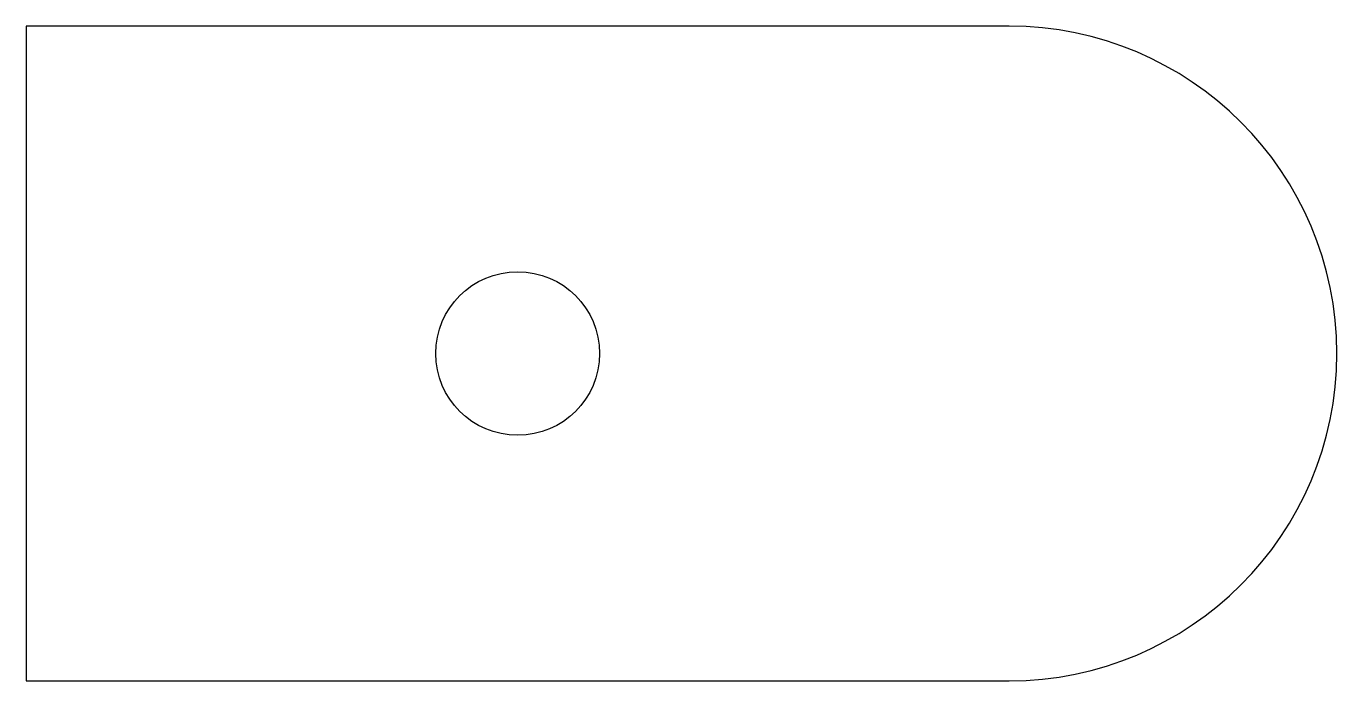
# Model space of a CAD drawing. Header units: millimetres. Extents: x 0 to 80, y 0 to 40.
import ezdxf

# ---------------------------------------------------------------- set-up
doc = ezdxf.new("R2010")
doc.units = ezdxf.units.MM

msp = doc.modelspace()

# ---------------------------------------------------------------- linework, layer by layer
for p, q in [((60, 40), (0, 40)), ((0, 40), (0, 0)), ((0, 0), (60, 0))]:
    msp.add_line(p, q)
msp.add_circle((30, 20), 5)
msp.add_arc((60, 20), 20, -90, 90)

doc.saveas('drawing.dxf')
